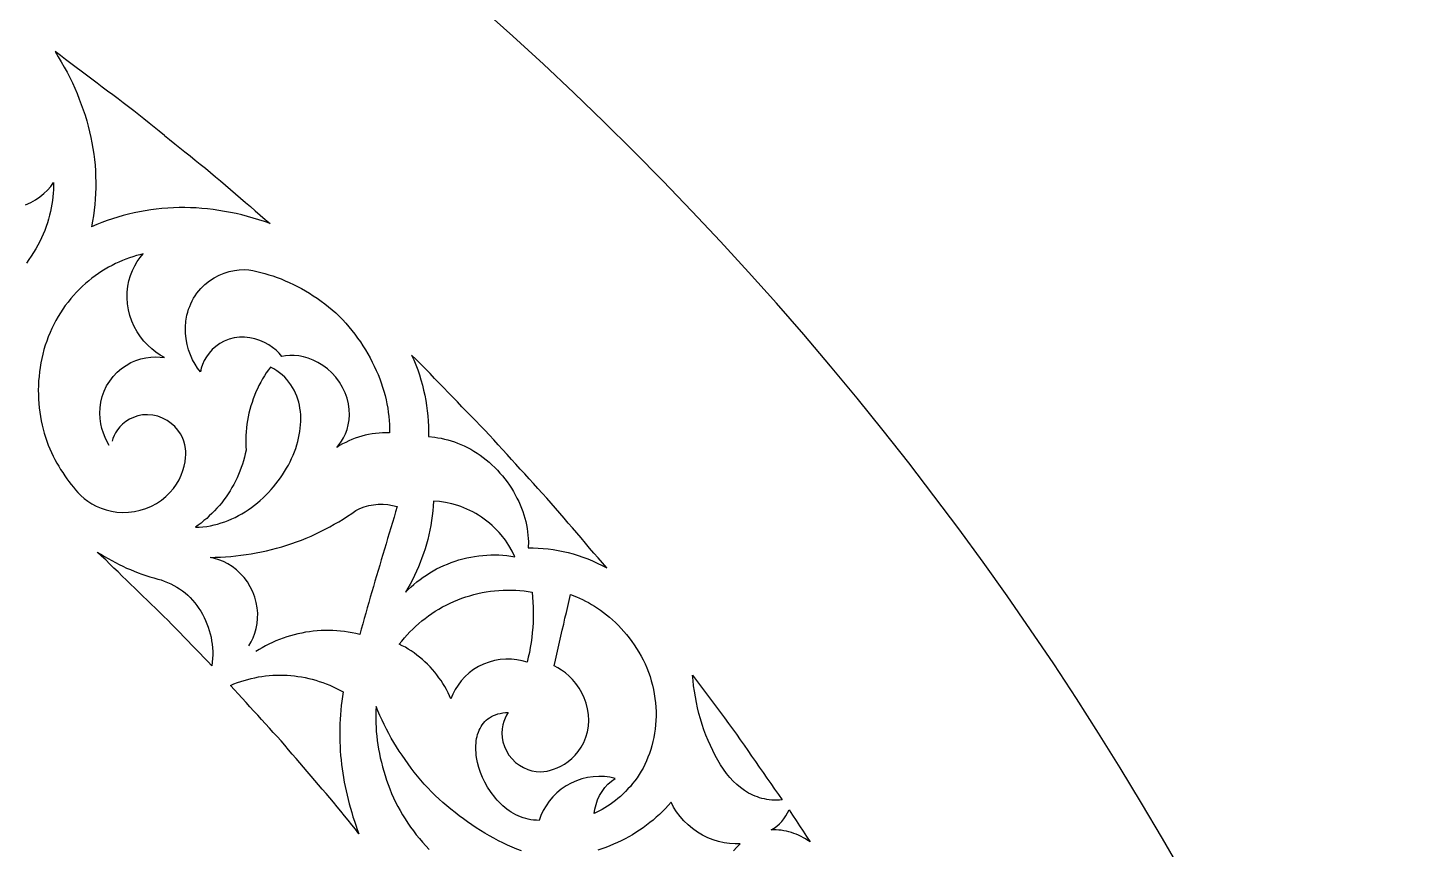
# Model space of a CAD drawing. Extents: x -1903 to -234, y -575 to 545.
# Drawn here: x -1047.8 to -816.3, y 265.1 to 401.7 of the extents above; entities that cross this region are included whole.
import ezdxf

# ---------------------------------------------------------------- set-up
doc = ezdxf.new("R2010")
doc.units = 0
doc.layers.add('LAYER_1', color=18, linetype='CONTINUOUS')

msp = doc.modelspace()

# ---------------------------------------------------------------- linework, layer by layer
at = {"layer": 'LAYER_1'}
msp.add_lwpolyline([(-1342.91, 545.22, 0.414214), (-1902.91, -14.78, 0.414214), (-1342.91, -574.78, 0.414214), (-782.91, -14.78, 0.414214)], format="xyb", close=True, dxfattribs=at)
for points in [[(-1025.04, 383.84), (-1025.89, 384.52), (-1026.74, 385.2), (-1027.59, 385.89), (-1028.44, 386.57), (-1029.3, 387.25), (-1030.15, 387.93), (-1031.02, 388.6), (-1031.89, 389.25), (-1032.76, 389.91), (-1033.63, 390.56), (-1034.51, 391.22), (-1035.38, 391.87), (-1036.25, 392.53), (-1037.13, 393.18), (-1038, 393.84), (-1038.87, 394.5), (-1039.74, 395.15), (-1040.62, 395.81), (-1041.49, 396.46), (-1042.36, 397.12), (-1043.24, 397.77), (-1042.71, 396.92), (-1042.2, 396.07), (-1041.71, 395.2), (-1041.24, 394.33), (-1040.79, 393.45), (-1040.36, 392.57), (-1039.96, 391.68), (-1039.57, 390.79), (-1039.21, 389.89), (-1038.87, 388.99), (-1038.55, 388.08), (-1038.25, 387.18), (-1037.97, 386.26), (-1037.72, 385.35), (-1037.49, 384.43), (-1037.28, 383.51), (-1037.09, 382.59), (-1036.93, 381.66), (-1036.79, 380.74), (-1036.67, 379.81), (-1036.58, 378.87), (-1036.52, 377.93), (-1036.48, 376.99), (-1036.47, 376.05), (-1036.47, 375.12), (-1036.5, 374.18), (-1036.55, 373.25), (-1036.63, 372.32), (-1036.73, 371.39), (-1036.85, 370.47), (-1036.99, 369.55), (-1037.16, 368.63)], [(-1025.02, 383.83), (-1024.17, 383.14), (-1023.32, 382.46), (-1022.47, 381.78), (-1021.61, 381.1), (-1020.76, 380.41), (-1019.91, 379.73), (-1019.06, 379.05), (-1018.21, 378.37), (-1017.37, 377.67), (-1016.54, 376.96), (-1015.71, 376.25), (-1014.88, 375.54), (-1014.05, 374.83), (-1013.22, 374.12), (-1012.39, 373.41), (-1011.56, 372.7), (-1010.73, 372), (-1009.9, 371.29), (-1009.07, 370.58), (-1008.24, 369.87), (-1007.41, 369.16), (-1008.35, 369.49), (-1009.3, 369.8), (-1010.25, 370.09), (-1011.2, 370.36), (-1012.15, 370.6), (-1013.1, 370.82), (-1014.06, 371.02), (-1015.01, 371.2), (-1015.96, 371.36), (-1016.92, 371.49), (-1017.87, 371.61), (-1018.82, 371.7), (-1019.77, 371.77), (-1020.71, 371.81), (-1021.66, 371.84), (-1022.6, 371.84), (-1023.54, 371.81), (-1024.49, 371.75), (-1025.44, 371.67), (-1026.38, 371.57), (-1027.31, 371.44), (-1028.24, 371.3), (-1029.16, 371.13), (-1030.08, 370.94), (-1030.99, 370.72), (-1031.89, 370.49), (-1032.79, 370.23), (-1033.68, 369.96), (-1034.56, 369.66), (-1035.43, 369.33), (-1036.3, 368.99), (-1037.15, 368.63)], [(-1048.15, 372.28), (-1047.29, 372.67), (-1046.49, 373.11), (-1045.75, 373.61), (-1045.08, 374.16), (-1044.48, 374.74), (-1043.94, 375.35), (-1043.47, 375.98), (-1043.49, 375.39), (-1043.5, 374.8), (-1043.55, 374.21), (-1043.6, 373.61), (-1043.68, 373), (-1043.76, 372.39), (-1043.88, 371.78), (-1044, 371.16), (-1044.16, 370.54), (-1044.32, 369.92), (-1044.52, 369.29), (-1044.72, 368.66), (-1044.96, 368.04), (-1045.21, 367.41), (-1045.49, 366.79), (-1045.78, 366.17), (-1046.11, 365.56), (-1046.44, 364.95), (-1046.81, 364.35), (-1047.19, 363.75), (-1047.6, 363.17), (-1048.02, 362.59)], [(-1034.21, 332.25), (-1034.57, 332.87), (-1034.89, 333.55), (-1035.18, 334.28), (-1035.43, 335.05), (-1035.62, 335.86), (-1035.74, 336.72), (-1035.78, 337.61), (-1035.74, 338.52), (-1035.61, 339.45), (-1035.39, 340.37), (-1035.06, 341.27), (-1034.65, 342.15), (-1034.14, 342.97), (-1033.56, 343.74), (-1032.9, 344.43), (-1032.18, 345.05), (-1031.41, 345.58), (-1030.61, 346.03), (-1029.79, 346.38), (-1028.96, 346.65), (-1028.13, 346.84), (-1027.31, 346.94), (-1026.52, 346.99), (-1025.76, 346.96), (-1025.03, 346.89), (-1025.74, 347.3), (-1026.45, 347.77), (-1027.15, 348.32), (-1027.82, 348.93), (-1028.45, 349.61), (-1029.04, 350.35), (-1029.58, 351.16), (-1030.05, 352.02), (-1030.46, 352.92), (-1030.79, 353.87), (-1031.03, 354.84), (-1031.18, 355.82), (-1031.25, 356.81), (-1031.23, 357.78), (-1031.13, 358.74), (-1030.95, 359.66), (-1030.69, 360.54), (-1030.37, 361.37), (-1029.98, 362.15), (-1029.55, 362.87), (-1029.08, 363.53), (-1028.57, 364.13), (-1029.14, 363.98), (-1029.7, 363.84), (-1030.28, 363.65), (-1030.86, 363.46), (-1031.44, 363.24), (-1032.02, 363.02), (-1032.6, 362.76), (-1033.17, 362.5), (-1033.75, 362.21), (-1034.32, 361.91), (-1034.89, 361.57), (-1035.45, 361.24), (-1036.01, 360.86), (-1036.56, 360.49), (-1037.1, 360.07), (-1037.64, 359.65), (-1038.17, 359.2), (-1038.69, 358.74), (-1039.19, 358.24), (-1039.69, 357.75), (-1040.16, 357.21), (-1040.64, 356.68), (-1041.08, 356.1), (-1041.53, 355.53), (-1041.94, 354.93), (-1042.35, 354.32), (-1042.73, 353.68), (-1043.11, 353.05), (-1043.44, 352.38), (-1043.78, 351.72), (-1044.08, 351.03), (-1044.37, 350.34), (-1044.62, 349.62), (-1044.88, 348.91), (-1045.08, 348.19), (-1045.29, 347.46), (-1045.45, 346.72), (-1045.61, 345.98), (-1045.72, 345.24), (-1045.84, 344.49), (-1045.91, 343.74), (-1045.98, 342.98), (-1046.01, 342.23), (-1046.04, 341.47), (-1046.02, 340.72), (-1046.01, 339.97), (-1045.94, 339.24), (-1045.88, 338.5), (-1045.78, 337.77), (-1045.68, 337.05), (-1045.54, 336.35), (-1045.39, 335.64), (-1045.21, 334.96), (-1045.03, 334.28), (-1044.82, 333.62), (-1044.6, 332.96), (-1044.36, 332.32), (-1044.11, 331.69), (-1043.83, 331.09), (-1043.56, 330.48), (-1043.26, 329.91), (-1042.96, 329.33), (-1042.63, 328.79), (-1042.31, 328.24), (-1041.96, 327.73), (-1041.62, 327.22), (-1041.27, 326.72), (-1040.92, 326.23), (-1040.55, 325.76), (-1040.19, 325.3), (-1039.81, 324.86), (-1039.44, 324.43), (-1038.94, 323.92), (-1038.39, 323.44), (-1037.78, 322.97), (-1037.1, 322.54), (-1036.37, 322.15), (-1035.59, 321.8), (-1034.75, 321.52), (-1033.86, 321.3), (-1032.94, 321.16), (-1031.98, 321.1), (-1031.01, 321.13), (-1030.04, 321.25), (-1029.07, 321.46), (-1028.12, 321.76), (-1027.21, 322.15), (-1026.34, 322.61), (-1025.54, 323.15), (-1024.8, 323.75), (-1024.13, 324.4), (-1023.54, 325.1), (-1023.03, 325.82), (-1022.59, 326.56), (-1022.24, 327.31), (-1021.95, 328.06), (-1021.74, 328.8), (-1021.59, 329.53), (-1021.5, 330.24), (-1021.46, 330.71), (-1021.47, 331.22), (-1021.52, 331.77), (-1021.63, 332.34), (-1021.8, 332.94), (-1022.05, 333.56), (-1022.38, 334.18), (-1022.8, 334.79), (-1023.31, 335.38), (-1023.91, 335.93), (-1024.59, 336.41), (-1025.34, 336.8), (-1026.14, 337.1), (-1026.98, 337.29), (-1027.83, 337.36), (-1028.66, 337.32), (-1029.45, 337.17), (-1030.2, 336.93), (-1030.87, 336.61), (-1031.48, 336.22), (-1032.01, 335.79), (-1032.46, 335.33), (-1032.84, 334.85), (-1033.15, 334.36), (-1033.4, 333.89), (-1033.6, 333.42), (-1033.75, 332.97)], [(-1010.98, 298.94), (-1010.61, 299.57), (-1010.28, 300.26), (-1010, 301), (-1009.77, 301.78), (-1009.61, 302.61), (-1009.52, 303.47), (-1009.51, 304.35), (-1009.58, 305.25), (-1009.74, 306.15), (-1009.99, 307.04), (-1010.32, 307.91), (-1010.74, 308.75), (-1011.23, 309.54), (-1011.78, 310.28), (-1012.4, 310.96), (-1013.06, 311.56), (-1013.75, 312.09), (-1014.47, 312.55), (-1015.2, 312.93), (-1015.96, 313.23), (-1016.7, 313.45), (-1017.43, 313.61), (-1016.58, 313.64), (-1015.72, 313.67), (-1014.86, 313.74), (-1014, 313.8), (-1013.15, 313.89), (-1012.29, 313.98), (-1011.44, 314.1), (-1010.59, 314.23), (-1009.74, 314.39), (-1008.88, 314.54), (-1008.04, 314.74), (-1007.19, 314.93), (-1006.35, 315.16), (-1005.51, 315.39), (-1004.68, 315.66), (-1003.85, 315.92), (-1003.03, 316.22), (-1002.21, 316.52), (-1001.41, 316.85), (-1000.61, 317.18), (-999.82, 317.55), (-999.03, 317.91), (-998.27, 318.31), (-997.5, 318.71), (-996.75, 319.13), (-996, 319.56), (-995.28, 320.01), (-994.56, 320.47), (-993.86, 320.95), (-993.16, 321.44), (-992.48, 321.77), (-991.76, 322.04), (-991.01, 322.25), (-990.23, 322.4), (-989.44, 322.48), (-988.64, 322.48), (-987.84, 322.42), (-987.05, 322.29), (-986.28, 322.09), (-986.54, 321.21), (-986.8, 320.33), (-987.06, 319.44), (-987.33, 318.55), (-987.6, 317.67), (-987.87, 316.78), (-988.14, 315.88), (-988.4, 314.99), (-988.66, 314.1), (-988.93, 313.22), (-989.2, 312.33), (-989.46, 311.44), (-989.72, 310.55), (-989.98, 309.66), (-990.24, 308.78), (-990.5, 307.89), (-990.76, 307.01), (-991.02, 306.12), (-991.27, 305.24), (-991.52, 304.35), (-991.77, 303.47), (-992.02, 302.58), (-992.28, 301.7), (-992.53, 300.82), (-993.16, 300.96), (-993.79, 301.09), (-994.43, 301.19), (-995.06, 301.29), (-995.71, 301.36), (-996.35, 301.42), (-997, 301.45), (-997.65, 301.48), (-998.3, 301.47), (-998.95, 301.45), (-999.6, 301.41), (-1000.25, 301.36), (-1000.89, 301.27), (-1001.54, 301.18), (-1002.17, 301.05), (-1002.81, 300.93), (-1003.44, 300.76), (-1004.06, 300.6), (-1004.67, 300.4), (-1005.29, 300.2), (-1005.88, 299.97), (-1006.48, 299.73), (-1007.06, 299.47), (-1007.63, 299.2), (-1008.19, 298.9), (-1008.75, 298.61), (-1009.28, 298.28), (-1009.81, 297.96)], [(-965.57, 264.79), (-966.35, 265.09), (-967.13, 265.42), (-967.9, 265.76), (-968.67, 266.13), (-969.43, 266.5), (-970.19, 266.9), (-970.94, 267.3), (-971.68, 267.74), (-972.42, 268.18), (-973.14, 268.65), (-973.86, 269.12), (-974.56, 269.63), (-975.26, 270.13), (-975.96, 270.65), (-976.66, 271.17), (-977.34, 271.72), (-978.02, 272.27), (-978.67, 272.85), (-979.32, 273.43), (-979.95, 274.04), (-980.57, 274.64), (-981.17, 275.28), (-981.77, 275.91), (-982.33, 276.57), (-982.9, 277.23), (-983.43, 277.91), (-983.97, 278.59), (-984.47, 279.29), (-984.98, 279.99), (-985.45, 280.71), (-985.93, 281.41), (-986.39, 282.13), (-986.84, 282.85), (-987.27, 283.58), (-987.69, 284.32), (-988.08, 285.06), (-988.46, 285.81), (-988.81, 286.56), (-989.17, 287.32), (-989.48, 288.08), (-989.8, 288.84), (-989.83, 288.15), (-989.85, 287.47), (-989.84, 286.76), (-989.84, 286.06), (-989.8, 285.35), (-989.76, 284.64), (-989.68, 283.91), (-989.61, 283.19), (-989.5, 282.46), (-989.39, 281.74), (-989.24, 281), (-989.09, 280.27), (-988.9, 279.54), (-988.72, 278.8), (-988.5, 278.06), (-988.29, 277.32), (-988.04, 276.58), (-987.79, 275.83), (-987.5, 275.1), (-987.21, 274.36), (-986.88, 273.64), (-986.55, 272.92), (-986.17, 272.21), (-985.8, 271.5), (-985.39, 270.8), (-984.98, 270.11), (-984.53, 269.44), (-984.08, 268.77), (-983.59, 268.12), (-983.1, 267.47), (-982.57, 266.85), (-982.05, 266.23), (-981.49, 265.63), (-980.95, 265.02)], [(-930.31, 264.82), (-929.76, 265.42), (-929.18, 265.95), (-930.04, 265.95), (-930.94, 266.01), (-931.85, 266.14), (-932.77, 266.35), (-933.68, 266.63), (-934.58, 266.99), (-935.45, 267.43), (-936.3, 267.93), (-937.1, 268.5), (-937.85, 269.13), (-938.55, 269.81), (-939.18, 270.54), (-939.76, 271.3), (-940.26, 272.08), (-940.7, 272.89), (-941.17, 272.37), (-941.64, 271.85), (-942.13, 271.36), (-942.63, 270.87), (-943.16, 270.4), (-943.68, 269.93), (-944.23, 269.5), (-944.78, 269.06), (-945.36, 268.65), (-945.93, 268.24), (-946.53, 267.87), (-947.12, 267.49), (-947.74, 267.14), (-948.35, 266.8), (-948.99, 266.49), (-949.62, 266.18), (-950.26, 265.9), (-950.91, 265.62), (-951.56, 265.38), (-952.22, 265.14), (-952.88, 264.93)]]:
    msp.add_lwpolyline(points, dxfattribs=at)
for points in [[(-1019.03, 344.48), (-1019.5, 345.1), (-1019.93, 345.78), (-1020.34, 346.52), (-1020.7, 347.32), (-1021, 348.17), (-1021.25, 349.07), (-1021.42, 350.01), (-1021.53, 350.96), (-1021.54, 351.95), (-1021.47, 352.94), (-1021.29, 353.93), (-1021.16, 354.41), (-1021.02, 354.9), (-1020.83, 355.37), (-1020.65, 355.84), (-1020.41, 356.29), (-1020.18, 356.74), (-1019.9, 357.16), (-1019.62, 357.57), (-1018.99, 358.34), (-1018.29, 359.03), (-1017.54, 359.63), (-1016.74, 360.15), (-1015.92, 360.57), (-1015.08, 360.91), (-1014.23, 361.17), (-1013.39, 361.35), (-1012.57, 361.46), (-1011.76, 361.5), (-1010.98, 361.48), (-1010.32, 361.34), (-1009.66, 361.21), (-1008.99, 361.04), (-1008.32, 360.87), (-1007.64, 360.66), (-1006.96, 360.45), (-1006.28, 360.2), (-1005.6, 359.95), (-1004.92, 359.66), (-1004.24, 359.37), (-1003.57, 359.04), (-1002.89, 358.72), (-1002.23, 358.35), (-1001.56, 357.98), (-1000.9, 357.58), (-1000.25, 357.17), (-999.6, 356.73), (-998.96, 356.28), (-998.34, 355.8), (-997.72, 355.33), (-997.11, 354.81), (-996.51, 354.3), (-995.95, 353.74), (-995.39, 353.18), (-994.86, 352.59), (-994.34, 351.99), (-993.84, 351.38), (-993.34, 350.76), (-992.88, 350.12), (-992.41, 349.48), (-991.99, 348.82), (-991.56, 348.16), (-991.17, 347.49), (-990.78, 346.82), (-990.43, 346.13), (-990.09, 345.45), (-989.78, 344.75), (-989.47, 344.06), (-989.2, 343.36), (-988.94, 342.67), (-988.71, 341.97), (-988.49, 341.27), (-988.3, 340.57), (-988.12, 339.87), (-987.99, 339.17), (-987.86, 338.47), (-987.77, 337.77), (-987.68, 337.08), (-987.63, 336.4), (-987.58, 335.72), (-987.56, 335.05), (-987.54, 334.38), (-988.13, 334.37), (-988.71, 334.36), (-989.3, 334.31), (-989.88, 334.26), (-990.46, 334.17), (-991.04, 334.07), (-991.6, 333.94), (-992.17, 333.8), (-992.72, 333.63), (-993.28, 333.45), (-993.81, 333.23), (-994.34, 333.02), (-994.86, 332.77), (-995.37, 332.51), (-995.86, 332.23), (-996.35, 331.94), (-995.94, 332.41), (-995.56, 332.95), (-995.21, 333.54), (-994.89, 334.2), (-994.63, 334.91), (-994.42, 335.68), (-994.29, 336.49), (-994.23, 337.36), (-994.26, 338.25), (-994.39, 339.17), (-994.62, 340.1), (-994.95, 341.02), (-995.37, 341.92), (-995.89, 342.78), (-996.5, 343.59), (-997.17, 344.33), (-997.9, 344.99), (-998.67, 345.57), (-999.48, 346.06), (-1000.29, 346.46), (-1001.1, 346.77), (-1001.9, 346.99), (-1002.68, 347.14), (-1003.44, 347.21), (-1004.17, 347.22), (-1004.85, 347.17), (-1005.49, 347.07), (-1005.94, 347.58), (-1006.45, 348.08), (-1007.03, 348.56), (-1007.67, 349), (-1008.38, 349.4), (-1009.14, 349.73), (-1009.96, 349.99), (-1010.81, 350.17), (-1011.68, 350.26), (-1012.56, 350.25), (-1013.43, 350.13), (-1014.28, 349.91), (-1015.08, 349.6), (-1015.82, 349.2), (-1016.49, 348.73), (-1017.09, 348.19), (-1017.61, 347.61), (-1018.04, 347), (-1018.4, 346.37), (-1018.68, 345.73), (-1018.89, 345.1)], [(-983.91, 347.29), (-983.54, 346.48), (-983.19, 345.67), (-982.87, 344.84), (-982.59, 344), (-982.33, 343.16), (-982.09, 342.31), (-981.88, 341.46), (-981.69, 340.6), (-981.53, 339.75), (-981.39, 338.89), (-981.28, 338.03), (-981.19, 337.17), (-981.12, 336.31), (-981.09, 335.45), (-981.07, 334.6), (-981.08, 333.74), (-980.03, 333.63), (-979.5, 333.53), (-978.96, 333.44), (-978.42, 333.31), (-977.87, 333.18), (-977.32, 333.01), (-976.77, 332.84), (-976.22, 332.63), (-975.67, 332.42), (-975.12, 332.17), (-974.57, 331.92), (-974.03, 331.63), (-973.5, 331.32), (-972.98, 330.98), (-972.47, 330.64), (-971.97, 330.26), (-971.47, 329.88), (-970.99, 329.46), (-970.51, 329.05), (-970.05, 328.6), (-969.6, 328.15), (-969.18, 327.67), (-968.75, 327.19), (-968.36, 326.69), (-967.97, 326.19), (-967.61, 325.66), (-967.25, 325.14), (-966.93, 324.6), (-966.62, 324.05), (-966.34, 323.5), (-966.06, 322.95), (-965.82, 322.39), (-965.58, 321.83), (-965.38, 321.26), (-965.19, 320.7), (-965.03, 320.14), (-964.88, 319.58), (-964.76, 319.02), (-964.65, 318.46), (-964.58, 317.9), (-964.51, 317.35), (-964.48, 316.8), (-964.45, 316.26), (-964.46, 315.2), (-963.63, 315.21), (-962.8, 315.18), (-961.96, 315.13), (-961.13, 315.05), (-960.3, 314.94), (-959.47, 314.8), (-958.64, 314.63), (-957.82, 314.43), (-957, 314.21), (-956.18, 313.95), (-955.37, 313.67), (-954.56, 313.37), (-953.76, 313.03), (-952.97, 312.67), (-952.18, 312.28), (-951.41, 311.87), (-952.12, 312.7), (-952.83, 313.53), (-953.54, 314.36), (-954.25, 315.19), (-954.96, 316.02), (-955.67, 316.86), (-956.38, 317.69), (-957.09, 318.52), (-957.8, 319.35), (-958.51, 320.18), (-959.22, 321.01), (-959.93, 321.84), (-960.64, 322.67), (-961.38, 323.48), (-962.11, 324.28), (-962.85, 325.09), (-963.59, 325.9), (-964.32, 326.71), (-965.06, 327.52), (-965.79, 328.33), (-966.53, 329.13), (-967.26, 329.94), (-968, 330.75), (-968.73, 331.56), (-969.47, 332.37), (-970.21, 333.18), (-970.94, 333.98), (-971.69, 334.78), (-972.45, 335.56), (-973.21, 336.35), (-973.97, 337.13), (-974.74, 337.92), (-975.5, 338.7), (-976.26, 339.49), (-977.02, 340.27), (-977.78, 341.06), (-978.54, 341.84), (-979.3, 342.63), (-980.06, 343.41), (-980.82, 344.2), (-981.58, 344.98), (-982.34, 345.77), (-983.13, 346.53)], [(-1019.87, 318.65), (-1019.24, 318.67), (-1018.62, 318.72), (-1018, 318.79), (-1017.38, 318.9), (-1016.77, 319.02), (-1016.17, 319.18), (-1015.57, 319.36), (-1014.98, 319.56), (-1014.4, 319.78), (-1013.82, 320.03), (-1013.25, 320.29), (-1012.69, 320.58), (-1012.15, 320.89), (-1011.61, 321.22), (-1011.08, 321.56), (-1010.56, 321.93), (-1010.05, 322.31), (-1009.56, 322.7), (-1009.07, 323.11), (-1008.6, 323.54), (-1008.15, 323.98), (-1007.7, 324.43), (-1007.27, 324.9), (-1006.86, 325.38), (-1006.46, 325.87), (-1006.07, 326.37), (-1005.7, 326.88), (-1005.35, 327.39), (-1005.02, 327.92), (-1004.7, 328.45), (-1004.4, 328.99), (-1004.12, 329.54), (-1003.86, 330.09), (-1003.61, 330.64), (-1003.39, 331.2), (-1003.18, 331.76), (-1003, 332.33), (-1002.84, 332.89), (-1002.7, 333.46), (-1002.58, 334.02), (-1002.48, 334.58), (-1002.41, 335.14), (-1002.36, 335.7), (-1002.33, 336.26), (-1002.33, 336.81), (-1002.35, 337.35), (-1002.39, 337.89), (-1002.47, 338.43), (-1002.56, 338.95), (-1002.68, 339.47), (-1002.83, 339.98), (-1003.01, 340.47), (-1003.21, 340.96), (-1003.44, 341.43), (-1003.7, 341.9), (-1003.99, 342.34), (-1004.3, 342.78), (-1004.64, 343.2), (-1005.01, 343.6), (-1005.42, 343.99), (-1005.85, 344.35), (-1006.32, 344.69), (-1006.83, 345), (-1007.36, 345.3), (-1007.72, 344.81), (-1008.07, 344.33), (-1008.39, 343.82), (-1008.71, 343.32), (-1009, 342.78), (-1009.29, 342.25), (-1009.55, 341.7), (-1009.81, 341.15), (-1010.04, 340.57), (-1010.26, 340), (-1010.45, 339.42), (-1010.64, 338.83), (-1010.8, 338.22), (-1010.96, 337.62), (-1011.08, 337), (-1011.2, 336.39), (-1011.29, 335.77), (-1011.37, 335.16), (-1011.42, 334.53), (-1011.47, 333.92), (-1011.48, 333.3), (-1011.49, 332.68), (-1011.47, 332.07), (-1011.45, 331.45), (-1011.58, 330.87), (-1011.71, 330.28), (-1011.88, 329.7), (-1012.05, 329.13), (-1012.26, 328.56), (-1012.46, 327.99), (-1012.7, 327.43), (-1012.94, 326.87), (-1013.21, 326.32), (-1013.49, 325.78), (-1013.79, 325.25), (-1014.1, 324.72), (-1014.43, 324.22), (-1014.77, 323.71), (-1015.14, 323.22), (-1015.5, 322.73), (-1015.89, 322.27), (-1016.29, 321.81), (-1016.7, 321.37), (-1017.12, 320.94), (-1017.56, 320.53), (-1018, 320.12), (-1018.46, 319.74), (-1018.92, 319.35), (-1019.4, 319)], [(-984.88, 307.84), (-984.43, 308.28), (-983.97, 308.72), (-983.49, 309.13), (-983, 309.55), (-982.48, 309.94), (-981.97, 310.33), (-981.42, 310.69), (-980.87, 311.05), (-980.3, 311.37), (-979.73, 311.7), (-979.13, 311.99), (-978.53, 312.28), (-977.91, 312.53), (-977.29, 312.78), (-976.66, 312.99), (-976.02, 313.2), (-975.37, 313.37), (-974.71, 313.54), (-974.05, 313.66), (-973.39, 313.79), (-972.71, 313.87), (-972.04, 313.96), (-971.37, 314), (-970.69, 314.04), (-970.02, 314.04), (-969.35, 314.03), (-968.69, 313.98), (-968.03, 313.93), (-967.37, 313.84), (-966.72, 313.74), (-967.16, 314.68), (-967.68, 315.61), (-968.28, 316.5), (-968.96, 317.36), (-969.33, 317.77), (-969.7, 318.18), (-970.1, 318.56), (-970.5, 318.95), (-970.93, 319.31), (-971.36, 319.67), (-971.81, 320), (-972.26, 320.33), (-972.74, 320.63), (-973.21, 320.93), (-973.7, 321.19), (-974.18, 321.45), (-974.68, 321.68), (-975.18, 321.9), (-975.69, 322.08), (-976.19, 322.27), (-977.21, 322.56), (-978.23, 322.78), (-979.23, 322.91), (-980.22, 322.98), (-980.28, 322.17), (-980.35, 321.36), (-980.46, 320.56), (-980.56, 319.75), (-980.71, 318.96), (-980.85, 318.16), (-981.03, 317.37), (-981.21, 316.59), (-981.43, 315.82), (-981.65, 315.04), (-981.9, 314.28), (-982.16, 313.53), (-982.45, 312.78), (-982.74, 312.04), (-983.06, 311.32), (-983.39, 310.6), (-983.75, 309.9), (-984.1, 309.19), (-984.49, 308.52)], [(-1036.22, 314.49), (-1035.62, 314.14), (-1035.02, 313.78), (-1034.41, 313.44), (-1033.81, 313.1), (-1033.2, 312.78), (-1032.59, 312.46), (-1031.96, 312.16), (-1031.34, 311.86), (-1030.7, 311.59), (-1030.07, 311.32), (-1029.42, 311.08), (-1028.78, 310.84), (-1028.12, 310.62), (-1027.47, 310.4), (-1026.81, 310.21), (-1026.15, 310.02), (-1025.59, 309.87), (-1025.05, 309.69), (-1024.51, 309.48), (-1023.99, 309.24), (-1023.48, 308.98), (-1022.99, 308.7), (-1022.5, 308.39), (-1022.04, 308.06), (-1021.59, 307.71), (-1021.15, 307.34), (-1020.74, 306.94), (-1020.36, 306.52), (-1019.99, 306.08), (-1019.64, 305.62), (-1019.3, 305.15), (-1018.99, 304.66), (-1018.7, 304.16), (-1018.43, 303.65), (-1018.18, 303.12), (-1017.95, 302.58), (-1017.75, 302.04), (-1017.57, 301.48), (-1017.41, 300.92), (-1017.27, 300.34), (-1017.17, 299.76), (-1017.08, 299.18), (-1017.02, 298.59), (-1016.99, 298), (-1016.99, 297.4), (-1017.01, 296.81), (-1017.06, 296.21), (-1017.14, 295.61), (-1017.81, 296.3), (-1018.48, 296.99), (-1019.14, 297.67), (-1019.81, 298.36), (-1020.48, 299.05), (-1021.15, 299.74), (-1021.81, 300.43), (-1022.48, 301.12), (-1023.15, 301.81), (-1023.82, 302.49), (-1024.48, 303.18), (-1025.16, 303.86), (-1025.85, 304.52), (-1026.54, 305.19), (-1027.23, 305.86), (-1027.92, 306.53), (-1028.61, 307.19), (-1029.3, 307.86), (-1029.98, 308.53), (-1030.67, 309.19), (-1031.36, 309.86), (-1032.05, 310.53), (-1032.74, 311.2), (-1033.43, 311.86), (-1034.12, 312.53), (-1034.8, 313.2), (-1035.51, 313.84)], [(-985.93, 299.2), (-985.51, 299.71), (-985.09, 300.22), (-984.63, 300.72), (-984.18, 301.22), (-983.7, 301.69), (-983.21, 302.16), (-982.69, 302.61), (-982.18, 303.06), (-981.63, 303.48), (-981.09, 303.9), (-980.51, 304.29), (-979.94, 304.68), (-979.34, 305.03), (-978.74, 305.39), (-978.12, 305.7), (-977.49, 306.02), (-976.85, 306.3), (-976.21, 306.58), (-975.54, 306.82), (-974.88, 307.06), (-974.21, 307.26), (-973.53, 307.46), (-972.84, 307.61), (-972.16, 307.77), (-971.46, 307.88), (-970.76, 307.99), (-970.06, 308.07), (-969.36, 308.14), (-968.66, 308.16), (-967.96, 308.19), (-967.26, 308.18), (-966.56, 308.16), (-965.87, 308.11), (-965.17, 308.06), (-964.49, 307.97), (-963.8, 307.87), (-963.74, 307.02), (-963.68, 306.18), (-963.65, 305.33), (-963.63, 304.48), (-963.65, 303.64), (-963.67, 302.79), (-963.73, 301.96), (-963.79, 301.12), (-963.88, 300.29), (-963.98, 299.47), (-964.12, 298.65), (-964.27, 297.82), (-964.46, 297.01), (-964.65, 296.2), (-965.49, 296.44), (-966.36, 296.61), (-967.28, 296.7), (-968.21, 296.71), (-969.15, 296.63), (-970.08, 296.47), (-971, 296.22), (-971.9, 295.88), (-972.75, 295.46), (-973.56, 294.97), (-974.31, 294.4), (-975, 293.77), (-975.62, 293.1), (-976.16, 292.38), (-976.63, 291.63), (-977.03, 290.86), (-977.35, 290.08), (-977.58, 290.6), (-977.82, 291.12), (-978.09, 291.63), (-978.37, 292.14), (-978.67, 292.63), (-978.98, 293.13), (-979.33, 293.6), (-979.67, 294.08), (-980.04, 294.53), (-980.42, 294.99), (-980.82, 295.42), (-981.23, 295.85), (-981.66, 296.25), (-982.09, 296.65), (-982.55, 297.02), (-983, 297.39), (-983.47, 297.73), (-983.95, 298.07), (-984.44, 298.37), (-984.92, 298.67), (-985.43, 298.93)], [(-967.79, 287.83), (-968.07, 287.39), (-968.32, 286.9), (-968.54, 286.35), (-968.7, 285.75), (-968.81, 285.1), (-968.85, 284.4), (-968.81, 283.67), (-968.68, 282.93), (-968.44, 282.17), (-968.11, 281.44), (-967.68, 280.74), (-967.17, 280.1), (-966.58, 279.53), (-965.93, 279.05), (-965.24, 278.66), (-964.54, 278.36), (-963.85, 278.14), (-963.17, 278.02), (-962.51, 277.97), (-961.89, 277.99), (-961.31, 278.08), (-960.78, 278.21), (-960.29, 278.37), (-959.68, 278.6), (-959.06, 278.89), (-958.44, 279.24), (-957.83, 279.66), (-957.23, 280.15), (-956.66, 280.72), (-956.13, 281.36), (-955.65, 282.08), (-955.23, 282.86), (-954.89, 283.71), (-954.63, 284.61), (-954.46, 285.55), (-954.39, 286.51), (-954.44, 287.47), (-954.58, 288.43), (-954.82, 289.36), (-955.14, 290.26), (-955.54, 291.11), (-956.01, 291.9), (-956.53, 292.63), (-957.09, 293.29), (-957.68, 293.88), (-958.29, 294.4), (-958.91, 294.86), (-959.53, 295.24), (-960.14, 295.57), (-959.92, 296.55), (-959.7, 297.55), (-959.48, 298.54), (-959.26, 299.53), (-959.03, 300.52), (-958.8, 301.51), (-958.57, 302.51), (-958.35, 303.5), (-958.12, 304.48), (-957.9, 305.46), (-957.67, 306.44), (-957.45, 307.43), (-956.46, 307.06), (-955.95, 306.84), (-955.45, 306.62), (-954.93, 306.37), (-954.43, 306.11), (-953.93, 305.81), (-953.43, 305.51), (-952.92, 305.17), (-952.42, 304.83), (-951.92, 304.45), (-951.42, 304.08), (-950.93, 303.66), (-950.43, 303.24), (-949.95, 302.78), (-949.47, 302.32), (-949.01, 301.82), (-948.54, 301.32), (-948.1, 300.78), (-947.65, 300.24), (-947.23, 299.66), (-946.82, 299.08), (-946.43, 298.47), (-946.04, 297.86), (-945.69, 297.22), (-945.34, 296.57), (-945.02, 295.9), (-944.71, 295.23), (-944.44, 294.54), (-944.19, 293.84), (-943.99, 293.12), (-943.78, 292.39), (-943.63, 291.66), (-943.48, 290.92), (-943.38, 290.18), (-943.28, 289.44), (-943.23, 288.7), (-943.19, 287.97), (-943.19, 287.23), (-943.2, 286.5), (-943.26, 285.78), (-943.32, 285.06), (-943.44, 284.36), (-943.55, 283.66), (-943.71, 282.98), (-943.87, 282.3), (-944.08, 281.65), (-944.29, 281), (-944.54, 280.38), (-944.79, 279.76), (-945.08, 279.18), (-945.36, 278.59), (-945.69, 278.04), (-946.01, 277.5), (-946.36, 276.98), (-946.72, 276.47), (-947.09, 276), (-947.47, 275.53), (-947.87, 275.1), (-948.27, 274.66), (-948.68, 274.27), (-949.1, 273.87), (-949.53, 273.52), (-949.95, 273.16), (-950.39, 272.84), (-950.82, 272.52), (-951.26, 272.23), (-951.7, 271.95), (-952.15, 271.7), (-952.59, 271.45), (-953.47, 271.01), (-953.36, 271.77), (-953.17, 272.54), (-952.92, 273.28), (-952.58, 274), (-952.18, 274.68), (-951.72, 275.32), (-951.2, 275.9), (-950.63, 276.41), (-950.02, 276.86), (-950.89, 277.04), (-951.8, 277.15), (-952.73, 277.18), (-953.66, 277.14), (-954.61, 277), (-955.54, 276.79), (-956.45, 276.48), (-957.34, 276.09), (-958.18, 275.62), (-958.98, 275.07), (-959.71, 274.45), (-960.39, 273.78), (-960.99, 273.05), (-961.51, 272.29), (-961.97, 271.5), (-962.35, 270.7), (-962.65, 269.88), (-963.12, 269.89), (-963.57, 269.93), (-964.02, 269.98), (-964.46, 270.07), (-964.89, 270.17), (-965.31, 270.3), (-965.73, 270.45), (-966.13, 270.61), (-966.53, 270.8), (-966.91, 271.01), (-967.29, 271.24), (-967.65, 271.48), (-968.01, 271.74), (-968.36, 272.02), (-968.69, 272.31), (-969.01, 272.61), (-969.33, 272.93), (-969.63, 273.26), (-969.92, 273.6), (-970.2, 273.95), (-970.47, 274.32), (-970.73, 274.68), (-971.23, 275.43), (-971.67, 276.22), (-972.06, 277.02), (-972.4, 277.84), (-972.68, 278.67), (-972.9, 279.5), (-973.06, 280.33), (-973.12, 280.74), (-973.16, 281.15), (-973.18, 281.55), (-973.19, 281.95), (-973.18, 282.34), (-973.16, 282.73), (-973.12, 283.11), (-973.06, 283.48), (-972.98, 283.84), (-972.89, 284.19), (-972.77, 284.53), (-972.64, 284.86), (-972.49, 285.17), (-972.32, 285.48), (-972.14, 285.76), (-971.93, 286.04), (-971.7, 286.3), (-971.45, 286.54), (-971.18, 286.76), (-970.89, 286.96), (-970.58, 287.15), (-970.25, 287.31), (-969.9, 287.46), (-969.52, 287.58), (-969.12, 287.68), (-968.7, 287.75), (-968.26, 287.8)], [(-1014.02, 292.33), (-1013.46, 292.57), (-1012.89, 292.79), (-1012.31, 292.99), (-1011.74, 293.17), (-1011.15, 293.34), (-1010.57, 293.49), (-1009.98, 293.62), (-1009.39, 293.74), (-1008.8, 293.83), (-1008.2, 293.91), (-1007.6, 293.97), (-1007, 294.02), (-1006.4, 294.04), (-1005.8, 294.05), (-1005.2, 294.05), (-1004.6, 294.02), (-1004, 293.98), (-1003.4, 293.92), (-1002.8, 293.84), (-1002.2, 293.74), (-1001.61, 293.63), (-1001.02, 293.5), (-1000.42, 293.35), (-999.84, 293.19), (-999.25, 293.01), (-998.67, 292.81), (-998.09, 292.59), (-997.52, 292.36), (-996.96, 292.11), (-996.39, 291.84), (-995.84, 291.56), (-995.29, 291.25), (-995.4, 290.49), (-995.51, 289.73), (-995.59, 288.97), (-995.67, 288.21), (-995.72, 287.46), (-995.78, 286.7), (-995.81, 285.94), (-995.83, 285.19), (-995.84, 284.43), (-995.84, 283.68), (-995.82, 282.93), (-995.79, 282.18), (-995.75, 281.43), (-995.7, 280.68), (-995.62, 279.94), (-995.55, 279.19), (-995.45, 278.46), (-995.35, 277.72), (-995.22, 276.99), (-995.1, 276.25), (-994.95, 275.53), (-994.8, 274.8), (-994.62, 274.08), (-994.45, 273.36), (-994.26, 272.63), (-994.07, 271.91), (-993.86, 271.19), (-993.65, 270.47), (-993.41, 269.76), (-993.18, 269.06), (-992.92, 268.36), (-992.65, 267.66), (-993.25, 268.41), (-993.85, 269.16), (-994.45, 269.91), (-995.05, 270.65), (-995.66, 271.4), (-996.26, 272.15), (-996.88, 272.88), (-997.51, 273.61), (-998.13, 274.34), (-998.75, 275.07), (-999.38, 275.8), (-1000, 276.53), (-1000.62, 277.26), (-1001.25, 277.99), (-1001.87, 278.72), (-1002.49, 279.45), (-1003.12, 280.18), (-1003.74, 280.91), (-1004.36, 281.64), (-1004.99, 282.37), (-1005.62, 283.1), (-1006.27, 283.81), (-1006.91, 284.52), (-1007.56, 285.23), (-1008.2, 285.94), (-1008.85, 286.65), (-1009.5, 287.36), (-1010.14, 288.07), (-1010.79, 288.78), (-1011.44, 289.49), (-1012.08, 290.2), (-1012.73, 290.91), (-1013.37, 291.62)], [(-937.11, 294.04), (-936.44, 293.15), (-935.78, 292.26), (-935.12, 291.36), (-934.45, 290.47), (-933.79, 289.58), (-933.12, 288.69), (-932.46, 287.8), (-931.79, 286.91), (-931.13, 286.01), (-930.46, 285.12), (-929.82, 284.21), (-929.19, 283.3), (-928.55, 282.39), (-927.92, 281.48), (-927.28, 280.56), (-926.64, 279.65), (-926.01, 278.74), (-925.37, 277.83), (-924.74, 276.92), (-924.1, 276), (-923.46, 275.09), (-922.83, 274.18), (-922.19, 273.27), (-922.64, 273.24), (-923.08, 273.23), (-923.51, 273.23), (-923.93, 273.26), (-924.35, 273.3), (-924.76, 273.36), (-925.16, 273.44), (-925.56, 273.54), (-925.95, 273.65), (-926.33, 273.77), (-926.7, 273.92), (-927.07, 274.07), (-927.43, 274.25), (-927.78, 274.43), (-928.12, 274.64), (-928.46, 274.85), (-929.11, 275.32), (-929.74, 275.84), (-930.34, 276.41), (-930.91, 277.02), (-931.45, 277.68), (-931.97, 278.37), (-932.46, 279.1), (-932.92, 279.87), (-933.35, 280.66), (-933.76, 281.49), (-934.15, 282.33), (-934.53, 283.18), (-934.88, 284.06), (-935.21, 284.94), (-935.52, 285.84), (-935.79, 286.75), (-936.05, 287.67), (-936.27, 288.59), (-936.48, 289.51), (-936.65, 290.44), (-936.8, 291.35), (-936.93, 292.26), (-937.03, 293.16)], [(-924.02, 268.3), (-923.54, 268.6), (-923.09, 268.93), (-922.66, 269.3), (-922.27, 269.71), (-921.91, 270.14), (-921.59, 270.61), (-921.3, 271.11), (-921.05, 271.63), (-920.46, 270.74), (-919.88, 269.85), (-919.29, 268.96), (-918.71, 268.07), (-918.12, 267.18), (-917.54, 266.29), (-917.91, 266.55), (-918.29, 266.78), (-918.67, 267), (-919.06, 267.21), (-919.46, 267.4), (-919.86, 267.57), (-920.26, 267.72), (-920.67, 267.86), (-921.08, 267.98), (-921.5, 268.08), (-921.92, 268.16), (-922.34, 268.23), (-922.76, 268.27), (-923.18, 268.3), (-923.6, 268.31)]]:
    msp.add_lwpolyline(points, close=True, dxfattribs=at)

doc.saveas('drawing.dxf')
